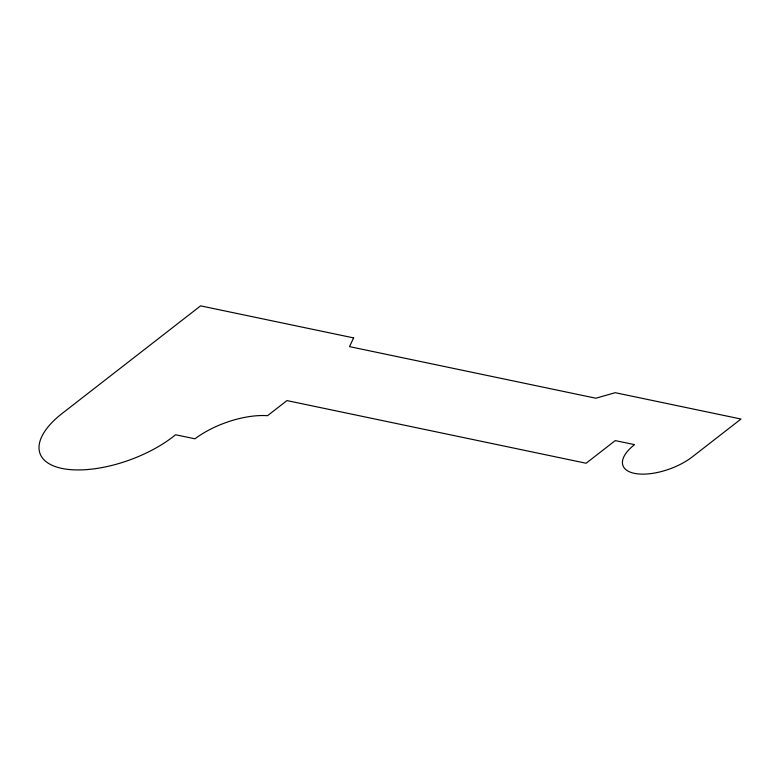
<?xml version="1.0" encoding="UTF-8"?>
<svg xmlns="http://www.w3.org/2000/svg" width="780" height="780" viewBox="0 0 780 780"><rect width="100%" height="100%" fill="white"/><g stroke="black" fill="none" stroke-linecap="round" stroke-linejoin="round"><path stroke-width="1.17" d="M353.632 337.906L349.498 346.622L595.861 398.219L615.225 392.691L741 419.035L692.455 456.768A43.183 19.266 -20.2 0 1 634.374 473.343A43.183 19.266 -20.2 0 1 634.55 444.639L615.245 440.602L586.121 463.242L286.962 400.589L267.55 415.681A60.177 26.851 -20.2 0 0 194.932 438.799L175.578 434.743A82.768 36.933 -20.2 0 1 63.102 468.653A82.768 36.933 -20.2 0 1 62.224 413.4L200.596 305.857L353.632 337.906"/></g></svg>
